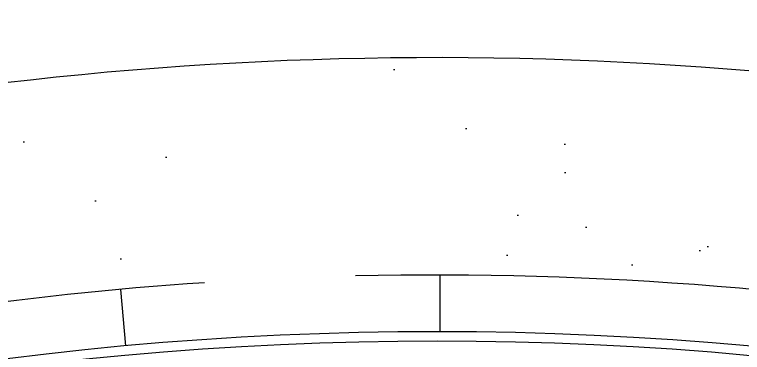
# Model space of a CAD drawing. Header units: metres. Extents: x 1796 to 2240, y -1398 to -999.
# Drawn here: x 1960.17 to 1979.44, y -1183.1 to -1174.16 of the extents above; entities that cross this region are included whole.
import ezdxf

# ---------------------------------------------------------------- set-up
doc = ezdxf.new("R2010")
doc.units = ezdxf.units.M
doc.header["$MEASUREMENT"] = 0
doc.layers.add('ARQUITETURA', color=253, linetype='CONTINUOUS')
pattern_1 = [(350.62296, (1466.5355, -762.2295), (4.08992, 4.08927), [0, -4.56, 0, -5.1, 0, -4.875]), (320.623, (1466.5355, -762.2295), (9.808834, 1.91215), [0, -2.46, 0, -4.11, 0, -1.575]), (280.623, (1464.013, -759.536), (6.39856, -6.807323), [0, -1.5, 0, -5.4, 0, -7.05]), (270.623, (1464.013, -759.536), (8.08648, -4.78256), [0, -0.75, 0, -3.54, 0, -4.05])]

msp = doc.modelspace()

# ---------------------------------------------------------------- hatches: boundary and pattern name
at = {"layer": 'ARQUITETURA'}
h = msp.add_hatch(dxfattribs=at)
h.set_pattern_fill('AR-SAND', color=116, scale=3, angle=-46.877, style=0)
h.set_pattern_definition(pattern_1)
h.paths.add_polyline_path([(2008.001, -1145.115), (2011.522, -1146.142), (2011.588, -1145.787)])
h.paths.add_polyline_path([(2011.51, -1146.205), (2005.926, -1176.011), (2009.518, -1156.844), (2009.518, -1156.844), (2011.289, -1147.384)])
edge = h.paths.add_edge_path()
edge.add_line((1981.157, -1171.776), (1975.185, -1171.196))
edge.add_line((1975.185, -1171.196), (1977.014, -1152.352))
edge.add_line((1977.014, -1152.352), (1946.456, -1159.903))
edge.add_line((1946.456, -1159.903), (1949.839, -1173.594))
edge.add_arc((1971.325, -1273.05), 101.75, 84.4554, 102.19064, ccw=False)
h = msp.add_hatch(dxfattribs=at)
h.set_pattern_fill('AR-SAND', color=116, scale=3, angle=-46.877, style=0)
h.set_pattern_definition(pattern_1)
h.paths.add_polyline_path([(1968.94, -1175.477), (1969.026, -1177.396), (1972.992, -1177.314), (1980.864, -1177.776), (1990.307, -1179.19), (2001.352, -1181.259), (2001.722, -1179.297), (1989.318, -1176.97), (1984.284, -1176.065), (1972.707, -1175.345)])
h.paths.add_polyline_path([(1965.029, -1177.542), (1964.942, -1175.617), (1962.446, -1175.704), (1953.488, -1176.941), (1938.948, -1180.818), (1927.111, -1185.959), (1914.809, -1193.363), (1907.472, -1199.042), (1908.838, -1200.501), (1915.412, -1195.321), (1922.392, -1190.748), (1929.652, -1186.844), (1937.161, -1183.602), (1948.061, -1180.169), (1955.436, -1178.628)])
h = msp.add_hatch(dxfattribs=at)
h.set_pattern_fill('AR-SAND', color=116, scale=3, angle=-46.877, style=0)
h.set_pattern_definition(pattern_1)
edge = h.paths.add_edge_path()
edge.add_arc((1971.325, -1273.05), 92, 93.82041, 111.90763)
edge.add_line((1936.999, -1187.694), (1937.559, -1189.085))
edge.add_arc((1971.325, -1273.05), 90.5, 111.90763, 114.20354)
edge.add_line((1934.222, -1190.505), (1933.608, -1189.137))
edge.add_arc((1971.325, -1273.05), 92, 114.20328, 121.57407)
edge.add_line((1923.154, -1194.669), (1910.162, -1202.654))
edge.add_line((1910.162, -1202.654), (1908.838, -1200.501))
edge.add_arc((1971.325, -1273.05), 95.75, 93.77161, 130.73854, ccw=False)
edge.add_line((1965.027, -1177.507), (1965.195, -1181.254))
edge = h.paths.add_edge_path()
edge.add_arc((1971.325, -1273.05), 92, 79.39324, 91.32909)
edge.add_line((1969.191, -1181.075), (1969.023, -1177.328))
edge.add_arc((1971.325, -1273.05), 95.75, 79.39324, 91.37788, ccw=False)
edge.add_line((1988.95, -1178.936), (2001.352, -1181.259))
edge.add_line((2001.352, -1181.259), (2013.609, -1210.073))
edge.add_line((2013.609, -1210.073), (1999.373, -1207.291))
edge.add_line((1999.373, -1207.291), (1985.934, -1214.289))
edge.add_line((1985.934, -1214.289), (1979.219, -1214.591))
edge.add_line((1979.219, -1214.591), (1980.336, -1202.624))
edge.add_arc((1971.325, -1273.05), 71, 79.39324, 82.70853, ccw=False)
edge.add_line((1984.394, -1203.263), (1999.541, -1206.1))
edge.add_arc((2068.683, -1199.209), 69.485, 169.39324, 185.69147, ccw=False)
edge.add_line((2000.386, -1186.419), (1987.983, -1184.096))
edge.add_line((1987.983, -1184.096), (1988.26, -1182.622))

# ---------------------------------------------------------------- linework, layer by layer
for p, q in [((1971.424, -1181.05), (1971.423, -1182.55)), ((1962.969, -1181.43), (1963.106, -1182.924))]:
    msp.add_line(p, q, dxfattribs=at)
for radius, start, end in [(97.75, 79.39324, 130.73854), (92, 79.39324, 91.32909), (92, 93.82041, 111.90763), (90.5, 79.39324, 121.57407), (90.25, 79.39324, 121.57407)]:
    msp.add_arc((1971.325, -1273.05), radius, start, end, dxfattribs=at)

doc.saveas('drawing.dxf')
